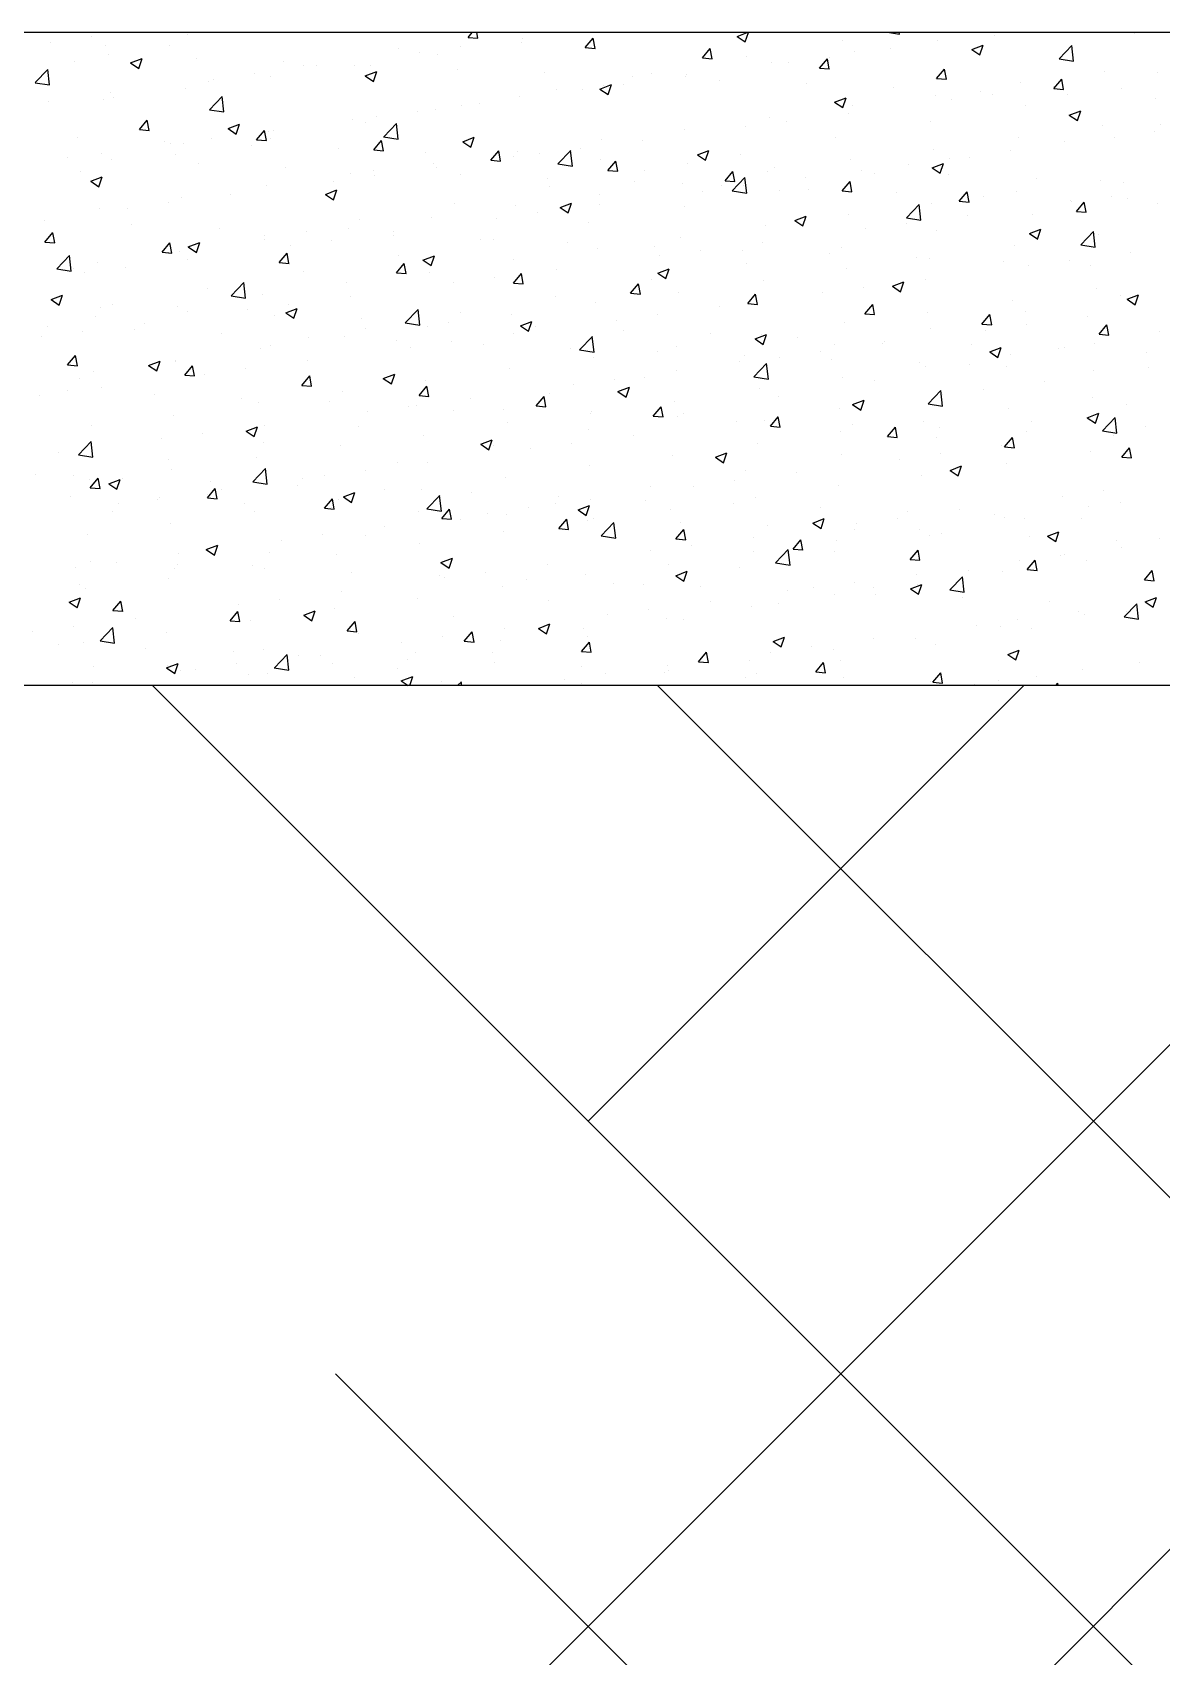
# Model space of a CAD drawing. Header units: millimetres. Extents: x 331487 to 517269, y 198509 to 399936.
# Drawn here: x 400171 to 400863, y 398942 to 399936 of the extents above; entities that cross this region are included whole.
import ezdxf

# ---------------------------------------------------------------- set-up
doc = ezdxf.new("R2010")
doc.units = ezdxf.units.MM
doc.header["$MEASUREMENT"] = 0
doc.linetypes.add('DASHED', pattern=[0.75, 0.5, -0.25])
doc.layers.add('9th_Sunk', color=251, linetype='DASHED', lineweight=5)
doc.layers.add('COLUMN', color=6, linetype='Continuous')

msp = doc.modelspace()

# ---------------------------------------------------------------- linework, layer by layer
at = {"layer": '9th_Sunk', "linetype": 'Continuous'}
for p, q in [((399583.33, 397722.87), (401396.94, 399536.48)), ((400047.37, 398496.27), (401087.58, 399536.48)), ((402367.57, 397413.51), (400244.6, 399536.48)), ((400511.41, 399269.66), (400778.22, 399536.48)), ((401903.53, 398186.91), (400553.96, 399536.48)), ((402831.61, 396640.11), (400356.73, 399114.98))]:
    msp.add_line(p, q, dxfattribs=at)
at = {"layer": 'COLUMN'}
for p, q in [((420345.71, 399936.48), (392220.13, 399936.48)), ((420350.13, 399536.48), (392620.13, 399536.48))]:
    msp.add_line(p, q, dxfattribs=at)
at = {"layer": 'COLUMN', "color": 2, "linetype": 'Continuous'}
for p, q in [((400182.32, 399930.6), (400182.32, 399930.6)), ((400207.36, 399933.9), (400207.36, 399933.9)), ((400215.79, 399928.79), (400215.79, 399928.79)), ((400254.9, 399928.45), (400254.9, 399928.45)), ((400266.3, 399935.19), (400266.3, 399935.19)), ((400433.18, 399927.65), (400433.18, 399927.65)), ((400437.94, 399933.46), (400440.47, 399936.48)), ((400437.94, 399933.46), (400443.92, 399932.94)), ((400443.92, 399932.93), (400443.26, 399936.48)), ((400470.82, 399930.34), (400470.82, 399930.34)), ((400471.05, 399932.64), (400471.05, 399932.64)), ((400509.67, 399927.18), (400514.49, 399932.93)), ((400515.64, 399926.65), (400514.49, 399932.92)), ((400602.65, 399934.1), (400608.84, 399936.48)), ((400602.65, 399934.1), (400607.63, 399930.74)), ((400607.62, 399930.74), (400609.55, 399936.48)), ((400666.96, 399931.56), (400666.96, 399931.56)), ((400695.89, 399936.48), (400701.98, 399935.53)), ((400701.98, 399935.53), (400701.87, 399936.48)), ((400725.25, 399931.44), (400725.25, 399931.44)), ((400746.36, 399926.09), (400753.37, 399928.78)), ((400751.33, 399922.73), (400753.36, 399928.78)), ((400760.02, 399934.7), (400760.02, 399934.7)), ((400799.84, 399920.39), (400807.63, 399928.51)), ((400808.71, 399918.98), (400807.6, 399928.48)), ((400846.17, 399935.64), (400846.17, 399935.64)), ((400196.58, 399918.44), (400196.58, 399918.44)), ((400217.99, 399923.05), (400217.99, 399923.05)), ((400231.2, 399917.86), (400238.2, 399920.55)), ((400231.2, 399917.86), (400236.18, 399914.51)), ((400236.17, 399914.51), (400238.2, 399920.55)), ((400271.37, 399920.8), (400271.37, 399920.8)), ((400324.75, 399918.54), (400324.75, 399918.54)), ((400395.5, 399926.52), (400395.5, 399926.52)), ((400408.14, 399924.35), (400408.14, 399924.35)), ((400418.88, 399922.84), (400418.88, 399922.84)), ((400509.67, 399927.18), (400515.64, 399926.66)), ((400581.39, 399920.91), (400586.21, 399926.65)), ((400581.39, 399920.91), (400587.37, 399920.38)), ((400587.37, 399920.38), (400586.21, 399926.65)), ((400608.64, 399921.55), (400608.64, 399921.55)), ((400623.39, 399917.99), (400623.39, 399917.99)), ((400633.96, 399918.11), (400633.96, 399918.11)), ((400653.12, 399914.63), (400657.94, 399920.38)), ((400659.09, 399914.1), (400657.94, 399920.37)), ((400658.99, 399921.4), (400658.99, 399921.4)), ((400674.74, 399925.03), (400674.74, 399925.03)), ((400696.87, 399926.39), (400696.87, 399926.39)), ((400746.36, 399926.09), (400751.34, 399922.73)), ((400799.81, 399920.36), (400808.71, 399918.98)), ((400172.76, 399905.74), (400180.55, 399913.86)), ((400181.62, 399904.33), (400180.51, 399913.83)), ((400282.08, 399907.76), (400282.08, 399907.76)), ((400307.11, 399911.05), (400307.11, 399911.05)), ((400317.02, 399909.4), (400317.02, 399909.4)), ((400337.18, 399916.51), (400337.18, 399916.51)), ((400344.99, 399916.04), (400344.99, 399916.04)), ((400368.37, 399916.44), (400368.37, 399916.44)), ((400374.92, 399909.85), (400381.92, 399912.54)), ((400374.92, 399909.85), (400379.89, 399906.5)), ((400378.13, 399916.29), (400378.13, 399916.29)), ((400379.89, 399906.5), (400381.91, 399912.54)), ((400431.52, 399914.03), (400431.52, 399914.03)), ((400484.9, 399911.78), (400484.9, 399911.78)), ((400538.28, 399909.52), (400538.28, 399909.52)), ((400550.33, 399911.54), (400550.33, 399911.54)), ((400570.8, 399909.79), (400570.8, 399909.79)), ((400571.46, 399910.5), (400571.46, 399910.5)), ((400653.12, 399914.63), (400659.1, 399914.11)), ((400724.84, 399908.36), (400729.67, 399914.1)), ((400724.84, 399908.36), (400730.82, 399907.83)), ((400730.82, 399907.83), (400729.66, 399914.1)), ((400796.57, 399902.08), (400801.39, 399907.83)), ((400802.55, 399901.55), (400801.39, 399907.82)), ((400827.32, 399912.69), (400827.32, 399912.69)), ((400859.78, 399911.86), (400859.78, 399911.86)), ((400172.73, 399905.71), (400181.62, 399904.33)), ((400218.92, 399899.44), (400218.92, 399899.44)), ((400265.09, 399901.9), (400265.09, 399901.9)), ((400278.86, 399906.49), (400278.86, 399906.49)), ((400492.01, 399901.53), (400492.01, 399901.53)), ((400507.9, 399901.51), (400507.9, 399901.51)), ((400518.63, 399901.85), (400525.63, 399904.53)), ((400518.63, 399901.85), (400523.6, 399898.49)), ((400520.95, 399904.09), (400520.95, 399904.09)), ((400523.6, 399898.49), (400525.63, 399904.53)), ((400532.93, 399904.81), (400532.93, 399904.81)), ((400591.66, 399907.27), (400591.66, 399907.27)), ((400645.04, 399905.01), (400645.04, 399905.01)), ((400698.43, 399902.76), (400698.43, 399902.76)), ((400724.03, 399898.15), (400724.03, 399898.15)), ((400751.81, 399900.5), (400751.81, 399900.5)), ((400758.75, 399898.56), (400758.75, 399898.56)), ((400775.97, 399905.64), (400775.97, 399905.64)), ((400796.57, 399902.08), (400802.55, 399901.56)), ((400796.62, 399903.54), (400796.62, 399903.54)), ((400805.19, 399898.24), (400805.19, 399898.24)), ((400837.79, 399901.93), (400837.79, 399901.93)), ((400181.05, 399894.46), (400181.05, 399894.46)), ((400214.58, 399895.5), (400214.58, 399895.5)), ((400220.54, 399896.48), (400220.54, 399896.48)), ((400279.45, 399889.16), (400288.34, 399887.78)), ((400279.48, 399889.19), (400287.27, 399897.31)), ((400288.34, 399887.78), (400287.24, 399897.27)), ((400406.87, 399888.21), (400406.87, 399888.21)), ((400417.66, 399889.56), (400417.66, 399889.56)), ((400433.69, 399891.52), (400433.69, 399891.52)), ((400444.74, 399893.2), (400444.74, 399893.2)), ((400469.6, 399897.05), (400469.6, 399897.05)), ((400662.34, 399893.84), (400669.34, 399896.52)), ((400662.34, 399893.84), (400667.32, 399890.48)), ((400667.31, 399890.48), (400669.34, 399896.52)), ((400673.52, 399891.75), (400673.52, 399891.75)), ((400733.71, 399895.26), (400733.71, 399895.26)), ((400779.47, 399891.92), (400779.47, 399891.92)), ((400806.05, 399885.83), (400813.06, 399888.52)), ((400811.03, 399882.47), (400813.05, 399888.51)), ((400858.57, 399895.99), (400858.57, 399895.99)), ((400236.64, 399877.06), (400241.46, 399882.81)), ((400242.61, 399876.54), (400241.46, 399882.8)), ((400290.89, 399877.6), (400297.9, 399880.29)), ((400290.89, 399877.6), (400295.87, 399874.25)), ((400295.86, 399874.24), (400297.89, 399880.29)), ((400367.15, 399883.15), (400367.15, 399883.15)), ((400375.37, 399881.51), (400375.37, 399881.51)), ((400381.83, 399884.91), (400381.83, 399884.91)), ((400386.21, 399872.64), (400393.99, 399880.75)), ((400395.07, 399871.22), (400393.96, 399880.72)), ((400607.65, 399878.67), (400607.65, 399878.67)), ((400622.18, 399884.7), (400622.18, 399884.7)), ((400632.69, 399881.96), (400632.69, 399881.96)), ((400670.56, 399886.95), (400670.56, 399886.95)), ((400721.15, 399881.91), (400721.15, 399881.91)), ((400806.05, 399885.83), (400811.03, 399882.47)), ((400826.1, 399879.4), (400826.1, 399879.4)), ((400861.75, 399879.97), (400861.75, 399879.97)), ((400198.51, 399871.95), (400198.51, 399871.95)), ((400236.64, 399877.06), (400242.62, 399876.54)), ((400251.9, 399869.7), (400251.9, 399869.7)), ((400255.77, 399868.32), (400255.77, 399868.32)), ((400263.87, 399868.61), (400263.87, 399868.61)), ((400280.81, 399871.61), (400280.81, 399871.61)), ((400308.36, 399870.79), (400313.18, 399876.53)), ((400308.36, 399870.79), (400314.34, 399870.27)), ((400314.34, 399870.26), (400313.18, 399876.53)), ((400315.81, 399876.11), (400315.81, 399876.11)), ((400317.05, 399871.5), (400317.05, 399871.5)), ((400318.68, 399876.6), (400318.68, 399876.6)), ((400380.09, 399864.51), (400384.91, 399870.26)), ((400386.06, 399863.99), (400384.91, 399870.25)), ((400386.17, 399872.6), (400395.07, 399871.22)), ((400434.61, 399869.59), (400441.61, 399872.28)), ((400434.61, 399869.59), (400439.58, 399866.24)), ((400439.58, 399866.24), (400441.61, 399872.28)), ((400519.73, 399870.8), (400519.73, 399870.8)), ((400544.5, 399870.35), (400544.5, 399870.35)), ((400570.24, 399877.21), (400570.24, 399877.21)), ((400662.83, 399871.9), (400662.83, 399871.9)), ((400774.76, 399872.36), (400774.76, 399872.36)), ((400803.43, 399869.96), (400803.43, 399869.96)), ((400833.47, 399872.42), (400833.47, 399872.42)), ((400858.5, 399875.71), (400858.5, 399875.71)), ((400192.62, 399860), (400192.62, 399860)), ((400213.36, 399862.21), (400213.36, 399862.21)), ((400219.6, 399858.52), (400219.6, 399858.52)), ((400258.73, 399861.49), (400258.73, 399861.49)), ((400305.28, 399867.44), (400305.28, 399867.44)), ((400358.66, 399865.19), (400358.66, 399865.19)), ((400380.09, 399864.51), (400386.07, 399863.99)), ((400412.04, 399862.93), (400412.04, 399862.93)), ((400451.82, 399858.24), (400456.64, 399863.98)), ((400451.82, 399858.24), (400457.79, 399857.72)), ((400457.79, 399857.71), (400456.63, 399863.98)), ((400465.42, 399860.68), (400465.42, 399860.68)), ((400468.39, 399863.76), (400468.39, 399863.76)), ((400481.59, 399862.07), (400481.59, 399862.07)), ((400492.93, 399856.09), (400500.72, 399864.2)), ((400501.79, 399854.67), (400500.69, 399864.17)), ((400506.62, 399865.36), (400506.62, 399865.36)), ((400518.81, 399858.42), (400518.81, 399858.42)), ((400523.54, 399851.96), (400528.36, 399857.71)), ((400529.52, 399851.44), (400528.36, 399857.7)), ((400578.32, 399861.58), (400585.32, 399864.27)), ((400578.32, 399861.58), (400583.29, 399858.23)), ((400583.29, 399858.23), (400585.32, 399864.27)), ((400604.52, 399861.89), (400604.52, 399861.89)), ((400672.31, 399858.46), (400672.31, 399858.46)), ((400722.82, 399864.86), (400722.82, 399864.86)), ((400732.44, 399859.12), (400732.44, 399859.12)), ((400745.11, 399859.95), (400745.11, 399859.95)), ((400770.31, 399864.1), (400770.31, 399864.1)), ((400200.41, 399851.48), (400200.41, 399851.48)), ((400206.87, 399845.35), (400213.87, 399848.04)), ((400211.84, 399841.99), (400213.87, 399848.03)), ((400272.98, 399856.27), (400272.98, 399856.27)), ((400326.36, 399854.01), (400326.36, 399854.01)), ((400365.94, 399849.86), (400365.94, 399849.86)), ((400379.74, 399851.76), (400379.74, 399851.76)), ((400380.56, 399848.77), (400380.56, 399848.77)), ((400416.45, 399856.27), (400416.45, 399856.27)), ((400418.44, 399853.75), (400418.44, 399853.75)), ((400433.13, 399849.5), (400433.13, 399849.5)), ((400492.9, 399856.05), (400501.79, 399854.67)), ((400523.54, 399851.96), (400529.52, 399851.44)), ((400546.2, 399851.87), (400546.2, 399851.87)), ((400572.19, 399856.17), (400572.19, 399856.17)), ((400595.27, 399845.69), (400600.09, 399851.43)), ((400601.24, 399845.16), (400600.09, 399851.43)), ((400620.96, 399851.41), (400620.96, 399851.41)), ((400625.57, 399853.91), (400625.57, 399853.91)), ((400678.95, 399851.66), (400678.95, 399851.66)), ((400686.8, 399849.94), (400686.8, 399849.94)), ((400707.41, 399855.82), (400707.41, 399855.82)), ((400722.03, 399853.58), (400729.03, 399856.26)), ((400722.03, 399853.58), (400727.01, 399850.22)), ((400727, 399850.22), (400729.03, 399856.26)), ((400732.34, 399849.4), (400732.34, 399849.4)), ((400206.87, 399845.35), (400211.85, 399841.99)), ((400314.59, 399842.82), (400314.59, 399842.82)), ((400350.58, 399837.34), (400357.59, 399840.03)), ((400355.53, 399845.47), (400355.53, 399845.47)), ((400355.56, 399833.98), (400357.58, 399840.03)), ((400486.51, 399847.24), (400486.51, 399847.24)), ((400487.88, 399841.86), (400487.88, 399841.86)), ((400539.89, 399844.99), (400539.89, 399844.99)), ((400569.02, 399843.92), (400569.02, 399843.92)), ((400581.35, 399839.22), (400581.35, 399839.22)), ((400593.27, 399842.73), (400593.27, 399842.73)), ((400595.27, 399845.69), (400601.25, 399845.17)), ((400599.62, 399839.5), (400608.52, 399838.12)), ((400599.65, 399839.53), (400607.44, 399847.65)), ((400606.38, 399842.52), (400606.38, 399842.52)), ((400608.52, 399838.12), (400607.41, 399847.62)), ((400628.48, 399839.93), (400628.48, 399839.93)), ((400644.25, 399847.51), (400644.25, 399847.51)), ((400646.66, 399840.48), (400646.66, 399840.48)), ((400666.99, 399839.41), (400671.81, 399845.16)), ((400666.99, 399839.41), (400672.97, 399838.89)), ((400672.97, 399838.88), (400671.81, 399845.15)), ((400700.04, 399838.22), (400700.04, 399838.22)), ((400738.72, 399833.14), (400743.54, 399838.88)), ((400744.7, 399832.61), (400743.54, 399838.88)), ((400773.54, 399839.07), (400773.54, 399839.07)), ((400785.72, 399847.14), (400785.72, 399847.14)), ((400824.88, 399846.11), (400824.88, 399846.11)), ((400839.1, 399844.89), (400839.1, 399844.89)), ((400212.14, 399828.92), (400212.14, 399828.92)), ((400229.47, 399828.88), (400229.47, 399828.88)), ((400254.5, 399832.17), (400254.5, 399832.17)), ((400262.65, 399835.33), (400262.65, 399835.33)), ((400292.37, 399837.16), (400292.37, 399837.16)), ((400350.58, 399837.34), (400355.56, 399833.98)), ((400429.56, 399831.85), (400429.56, 399831.85)), ((400467.17, 399830.47), (400467.17, 399830.47)), ((400494.3, 399829.33), (400501.3, 399832.02)), ((400494.3, 399829.33), (400499.27, 399825.98)), ((400499.27, 399825.97), (400501.3, 399832.02)), ((400518.19, 399830.91), (400518.19, 399830.91)), ((400518.51, 399837.52), (400518.51, 399837.52)), ((400570.16, 399829.92), (400570.16, 399829.92)), ((400706.38, 399822.98), (400714.17, 399831.1)), ((400715.24, 399821.57), (400714.13, 399831.07)), ((400721.6, 399831.57), (400721.6, 399831.57)), ((400738.72, 399833.14), (400744.7, 399832.62)), ((400753.42, 399835.97), (400753.42, 399835.97)), ((400806.8, 399833.71), (400806.8, 399833.71)), ((400807.16, 399832.98), (400807.16, 399832.98)), ((400810.45, 399826.86), (400815.27, 399832.61)), ((400816.42, 399826.33), (400815.26, 399832.6)), ((400832.2, 399836.27), (400832.2, 399836.27)), ((400841.62, 399834.96), (400841.62, 399834.96)), ((400860.18, 399831.46), (400860.18, 399831.46)), ((400178.62, 399821.12), (400178.62, 399821.12)), ((400232, 399818.87), (400232, 399818.87)), ((400371.24, 399821.84), (400371.24, 399821.84)), ((400415.23, 399822.98), (400415.23, 399822.98)), ((400455.28, 399822.63), (400455.28, 399822.63)), ((400480.32, 399825.92), (400480.32, 399825.92)), ((400511.84, 399819.91), (400511.84, 399819.91)), ((400619.75, 399818.13), (400619.75, 399818.13)), ((400638.01, 399821.32), (400645.01, 399824.01)), ((400638.01, 399821.32), (400642.98, 399817.97)), ((400642.98, 399817.97), (400645.01, 399824.01)), ((400671.09, 399825.17), (400671.09, 399825.17)), ((400706.13, 399819.68), (400706.13, 399819.68)), ((400706.35, 399822.95), (400715.24, 399821.57)), ((400744.01, 399824.66), (400744.01, 399824.66)), ((400783.31, 399824.95), (400783.31, 399824.95)), ((400810.45, 399826.86), (400816.42, 399826.34)), ((400178.79, 399808.12), (400183.61, 399813.87)), ((400178.79, 399808.12), (400184.76, 399807.6)), ((400184.76, 399807.59), (400183.61, 399813.86)), ((400285.38, 399816.61), (400285.38, 399816.61)), ((400312.92, 399811.83), (400312.92, 399811.83)), ((400313.38, 399809.53), (400313.38, 399809.53)), ((400338.76, 399814.36), (400338.76, 399814.36)), ((400354.25, 399809.33), (400354.25, 399809.33)), ((400364.72, 399816.57), (400364.72, 399816.57)), ((400392.13, 399814.31), (400392.13, 399814.31)), ((400392.15, 399812.1), (400392.15, 399812.1)), ((400445.53, 399809.85), (400445.53, 399809.85)), ((400453.52, 399809.9), (400453.52, 399809.9)), ((400567.81, 399810.63), (400567.81, 399810.63)), ((400617.95, 399808.06), (400617.95, 399808.06)), ((400681.1, 399816.38), (400681.1, 399816.38)), ((400724.99, 399814.94), (400724.99, 399814.94)), ((400781.72, 399813.31), (400788.72, 399816)), ((400781.72, 399813.31), (400786.7, 399809.96)), ((400786.69, 399809.96), (400788.72, 399816)), ((400813.1, 399806.43), (400820.89, 399814.55)), ((400821.96, 399805.02), (400820.86, 399814.51)), ((400823.67, 399812.82), (400823.67, 399812.82)), ((400186.02, 399791.78), (400193.8, 399799.89)), ((400194.88, 399790.36), (400193.77, 399799.86)), ((400250.51, 399801.85), (400255.33, 399807.59)), ((400250.51, 399801.85), (400256.49, 399801.32)), ((400254.6, 399801.82), (400254.6, 399801.82)), ((400256.49, 399801.32), (400255.33, 399807.58)), ((400261.44, 399802.04), (400261.44, 399802.04)), ((400266.56, 399805.09), (400273.56, 399807.77)), ((400266.56, 399805.09), (400271.54, 399801.73)), ((400271.53, 399801.73), (400273.56, 399807.77)), ((400322.24, 399795.57), (400327.06, 399801.32)), ((400328.21, 399795.04), (400327.06, 399801.31)), ((400329.22, 399806.03), (400329.22, 399806.03)), ((400395.2, 399799.89), (400395.2, 399799.89)), ((400410.27, 399797.08), (400417.28, 399799.77)), ((400415.25, 399793.72), (400417.27, 399799.76)), ((400498.91, 399807.59), (400498.91, 399807.59)), ((400517.3, 399804.23), (400517.3, 399804.23)), ((400552.29, 399805.34), (400552.29, 399805.34)), ((400555.04, 399799.78), (400555.04, 399799.78)), ((400580.07, 399803.08), (400580.07, 399803.08)), ((400605.68, 399803.08), (400605.68, 399803.08)), ((400659.06, 399800.82), (400659.06, 399800.82)), ((400666.67, 399804.93), (400666.67, 399804.93)), ((400712.44, 399798.57), (400712.44, 399798.57)), ((400720.39, 399798.28), (400720.39, 399798.28)), ((400772.32, 399805.78), (400772.32, 399805.78)), ((400813.07, 399806.4), (400821.96, 399805.02)), ((400843.76, 399801.82), (400843.76, 399801.82)), ((400185.98, 399791.74), (400194.88, 399790.36)), ((400196.29, 399791.81), (400196.29, 399791.81)), ((400203.16, 399789.43), (400203.16, 399789.43)), ((400210.93, 399795.63), (400210.93, 399795.63)), ((400228.19, 399792.73), (400228.19, 399792.73)), ((400266.07, 399797.72), (400266.07, 399797.72)), ((400322.24, 399795.57), (400328.22, 399795.05)), ((400336.88, 399789.88), (400336.88, 399789.88)), ((400393.96, 399789.29), (400398.79, 399795.04)), ((400393.97, 399789.29), (400399.94, 399788.77)), ((400399.94, 399788.77), (400398.78, 399795.03)), ((400410.28, 399797.08), (400415.25, 399793.72)), ((400414.02, 399789.69), (400414.02, 399789.69)), ((400465.69, 399783.02), (400470.51, 399788.76)), ((400465.95, 399797.18), (400465.95, 399797.18)), ((400471.67, 399782.49), (400470.51, 399788.76)), ((400491.88, 399791.47), (400491.88, 399791.47)), ((400553.99, 399789.07), (400560.99, 399791.76)), ((400553.99, 399789.07), (400558.96, 399785.71)), ((400558.96, 399785.71), (400560.99, 399791.76)), ((400608.35, 399794.92), (400608.35, 399794.92)), ((400669.87, 399791.88), (400669.87, 399791.88)), ((400765.82, 399796.31), (400765.82, 399796.31)), ((400780.86, 399793.53), (400780.86, 399793.53)), ((400805.89, 399796.83), (400805.89, 399796.83)), ((400819.2, 399794.06), (400819.2, 399794.06)), ((400278.57, 399779.87), (400278.57, 399779.87)), ((400292.74, 399775.23), (400300.53, 399783.34)), ((400301.6, 399773.81), (400300.5, 399783.31)), ((400363.5, 399783.29), (400363.5, 399783.29)), ((400428.98, 399783.19), (400428.98, 399783.19)), ((400454.01, 399786.48), (400454.01, 399786.48)), ((400465.69, 399783.02), (400471.67, 399782.5)), ((400537.42, 399776.74), (400542.24, 399782.49)), ((400543.39, 399776.22), (400542.24, 399782.48)), ((400550.03, 399784.91), (400550.03, 399784.91)), ((400618.53, 399784.84), (400618.53, 399784.84)), ((400679.83, 399780.23), (400679.83, 399780.23)), ((400697.7, 399781.06), (400704.7, 399783.75)), ((400697.7, 399781.06), (400702.68, 399777.7)), ((400702.67, 399777.7), (400704.7, 399783.75)), ((400717.7, 399785.22), (400717.7, 399785.22)), ((400822.45, 399779.53), (400822.45, 399779.53)), ((400182.54, 399772.83), (400189.54, 399775.52)), ((400182.54, 399772.83), (400187.51, 399769.48)), ((400187.51, 399769.48), (400189.54, 399775.52)), ((400220.25, 399769.85), (400220.25, 399769.85)), ((400260.22, 399768.75), (400260.22, 399768.75)), ((400292.71, 399775.19), (400301.6, 399773.81)), ((400312.16, 399776.24), (400312.16, 399776.24)), ((400327.95, 399769.89), (400327.95, 399769.89)), ((400365.82, 399774.87), (400365.82, 399774.87)), ((400491.71, 399774.9), (400491.71, 399774.9)), ((400516.08, 399770.94), (400516.08, 399770.94)), ((400537.42, 399776.74), (400543.39, 399776.22)), ((400566.59, 399777.34), (400566.59, 399777.34)), ((400591.64, 399768.62), (400591.64, 399768.62)), ((400609.14, 399770.47), (400613.96, 399776.21)), ((400609.14, 399770.47), (400615.12, 399769.95)), ((400615.12, 399769.94), (400613.96, 399776.21)), ((400654.79, 399776.94), (400654.79, 399776.94)), ((400680.87, 399764.19), (400685.69, 399769.94)), ((400686.84, 399763.67), (400685.69, 399769.93)), ((400771.11, 399772.49), (400771.11, 399772.49)), ((400837.5, 399775.3), (400837.5, 399775.3)), ((400841.41, 399773.05), (400848.42, 399775.74)), ((400841.41, 399773.05), (400846.39, 399769.7)), ((400846.38, 399769.69), (400848.41, 399775.74)), ((400209.71, 399762.34), (400209.71, 399762.34)), ((400212.53, 399767.77), (400212.53, 399767.77)), ((400239.76, 399758.28), (400239.76, 399758.28)), ((400265.91, 399765.51), (400265.91, 399765.51)), ((400302.91, 399766.59), (400302.91, 399766.59)), ((400319.29, 399763.26), (400319.29, 399763.26)), ((400326.25, 399764.82), (400333.25, 399767.51)), ((400326.25, 399764.82), (400331.23, 399761.47)), ((400331.22, 399761.47), (400333.25, 399767.51)), ((400372.67, 399761), (400372.67, 399761)), ((400399.43, 399758.64), (400408.32, 399757.26)), ((400399.46, 399758.67), (400407.25, 399766.79)), ((400408.32, 399757.26), (400407.22, 399766.76)), ((400426.06, 399758.75), (400426.06, 399758.75)), ((400433.39, 399764.89), (400433.39, 399764.89)), ((400464.74, 399763.9), (400464.74, 399763.9)), ((400469.97, 399756.82), (400476.97, 399759.5)), ((400474.94, 399753.46), (400476.96, 399759.5)), ((400528.73, 399760.34), (400528.73, 399760.34)), ((400553.77, 399763.64), (400553.77, 399763.64)), ((400668.66, 399758.59), (400668.66, 399758.59)), ((400680.87, 399764.19), (400686.85, 399763.67)), ((400719.17, 399764.99), (400719.17, 399764.99)), ((400752.6, 399757.92), (400757.42, 399763.66)), ((400758.57, 399757.39), (400757.41, 399763.66)), ((400779.18, 399765.29), (400779.18, 399765.29)), ((400817.46, 399762.38), (400817.46, 399762.38)), ((400176.85, 399749.99), (400176.85, 399749.99)), ((400180.23, 399756.59), (400180.23, 399756.59)), ((400201.89, 399753.29), (400201.89, 399753.29)), ((400233.61, 399754.34), (400233.61, 399754.34)), ((400286.99, 399752.08), (400286.99, 399752.08)), ((400340.38, 399749.83), (400340.38, 399749.83)), ((400362.29, 399750), (400362.29, 399750)), ((400375.07, 399754.88), (400375.07, 399754.88)), ((400412.8, 399756.4), (400412.8, 399756.4)), ((400465.58, 399752.03), (400465.58, 399752.03)), ((400469.97, 399756.82), (400474.94, 399753.46)), ((400479.44, 399756.49), (400479.44, 399756.49)), ((400506.19, 399742.12), (400513.98, 399750.24)), ((400515.05, 399740.71), (400513.94, 399750.21)), ((400532.82, 399754.24), (400532.82, 399754.24)), ((400586.2, 399751.98), (400586.2, 399751.98)), ((400613.68, 399748.81), (400620.68, 399751.49)), ((400613.68, 399748.81), (400618.65, 399745.45)), ((400617.32, 399751.55), (400617.32, 399751.55)), ((400618.65, 399745.45), (400620.68, 399751.49)), ((400639.58, 399749.73), (400639.58, 399749.73)), ((400720.86, 399755.28), (400720.86, 399755.28)), ((400752.6, 399757.92), (400758.57, 399757.4)), ((400754.55, 399754.09), (400754.55, 399754.09)), ((400779.58, 399757.39), (400779.58, 399757.39)), ((400824.32, 399751.64), (400829.14, 399757.39)), ((400824.32, 399751.64), (400830.3, 399751.12)), ((400830.3, 399751.11), (400829.14, 399757.38)), ((400861.46, 399753.34), (400861.46, 399753.34)), ((400192.66, 399732.9), (400197.48, 399738.65)), ((400198.64, 399732.37), (400197.48, 399738.64)), ((400310.94, 399742.95), (400310.94, 399742.95)), ((400316.76, 399744.87), (400316.76, 399744.87)), ((400393.76, 399747.57), (400393.76, 399747.57)), ((400402.67, 399743.75), (400402.67, 399743.75)), ((400427.7, 399747.04), (400427.7, 399747.04)), ((400447.14, 399745.31), (400447.14, 399745.31)), ((400500.52, 399743.06), (400500.52, 399743.06)), ((400506.16, 399742.09), (400515.05, 399740.71)), ((400553.9, 399740.8), (400553.9, 399740.8)), ((400565.38, 399744.05), (400565.38, 399744.05)), ((400607.29, 399738.55), (400607.29, 399738.55)), ((400653.52, 399740.79), (400653.52, 399740.79)), ((400662.54, 399745.27), (400662.54, 399745.27)), ((400691.39, 399745.78), (400691.39, 399745.78)), ((400692.97, 399747.47), (400692.97, 399747.47)), ((400746.35, 399745.21), (400746.35, 399745.21)), ((400757.39, 399740.8), (400764.39, 399743.49)), ((400757.39, 399740.8), (400762.37, 399737.44)), ((400762.36, 399737.44), (400764.39, 399743.48)), ((400769.89, 399739.2), (400769.89, 399739.2)), ((400799.73, 399742.96), (400799.73, 399742.96)), ((400803.14, 399743.33), (400803.14, 399743.33)), ((400821.24, 399746.24), (400821.24, 399746.24)), ((400853.11, 399740.7), (400853.11, 399740.7)), ((400192.66, 399732.9), (400198.64, 399732.38)), ((400208.5, 399729.06), (400208.5, 399729.06)), ((400242.23, 399732.57), (400249.23, 399735.26)), ((400242.23, 399732.57), (400247.2, 399729.22)), ((400247.2, 399729.21), (400249.23, 399735.26)), ((400258.44, 399734.86), (400258.44, 399734.86)), ((400259.01, 399735.46), (400259.01, 399735.46)), ((400264.39, 399726.63), (400269.21, 399732.37)), ((400270.36, 399726.1), (400269.21, 399732.37)), ((400301.64, 399730.44), (400301.64, 399730.44)), ((400339.51, 399735.43), (400339.51, 399735.43)), ((400463.52, 399730.61), (400463.52, 399730.61)), ((400514.87, 399737.65), (400514.87, 399737.65)), ((400565.33, 399729.18), (400565.33, 399729.18)), ((400604.22, 399735.26), (400604.22, 399735.26)), ((400612.91, 399725.57), (400620.7, 399733.69)), ((400621.77, 399724.16), (400620.67, 399733.65)), ((400628.49, 399737.5), (400628.49, 399737.5)), ((400660.67, 399736.29), (400660.67, 399736.29)), ((400714.05, 399734.04), (400714.05, 399734.04)), ((400717.95, 399731.7), (400717.95, 399731.7)), ((400744.82, 399733.32), (400744.82, 399733.32)), ((400767.43, 399731.78), (400767.43, 399731.78)), ((400820.82, 399729.53), (400820.82, 399729.53)), ((400854.3, 399731.25), (400854.3, 399731.25)), ((400200.12, 399724.85), (400200.12, 399724.85)), ((400213.45, 399718.83), (400213.45, 399718.83)), ((400264.39, 399726.63), (400270.37, 399726.1)), ((400276.61, 399727.15), (400276.61, 399727.15)), ((400336.11, 399720.35), (400340.94, 399726.1)), ((400336.11, 399720.35), (400342.09, 399719.83)), ((400342.09, 399719.82), (400340.93, 399726.09)), ((400385.94, 399724.56), (400392.95, 399727.25)), ((400385.94, 399724.56), (400390.92, 399721.21)), ((400390.91, 399721.21), (400392.94, 399727.25)), ((400407.84, 399714.08), (400412.66, 399719.82)), ((400411.58, 399723.11), (400411.58, 399723.11)), ((400413.82, 399713.55), (400412.66, 399719.82)), ((400502.42, 399720.9), (400502.42, 399720.9)), ((400527.46, 399724.2), (400527.46, 399724.2)), ((400529.66, 399716.55), (400536.66, 399719.24)), ((400534.63, 399713.2), (400536.66, 399719.24)), ((400545.9, 399725.25), (400545.9, 399725.25)), ((400612.88, 399725.54), (400621.77, 399724.16)), ((400667.44, 399725.3), (400667.44, 399725.3)), ((400686.5, 399723.31), (400686.5, 399723.31)), ((400791.15, 399722.93), (400791.15, 399722.93)), ((400175.58, 399713.85), (400175.58, 399713.85)), ((400192.63, 399716.94), (400192.63, 399716.94)), ((400246.01, 399714.68), (400246.01, 399714.68)), ((400299.4, 399712.43), (400299.4, 399712.43)), ((400309.73, 399709.67), (400309.73, 399709.67)), ((400352.78, 399710.17), (400352.78, 399710.17)), ((400361.07, 399716.71), (400361.07, 399716.71)), ((400407.84, 399714.08), (400413.82, 399713.55)), ((400439.27, 399712.59), (400439.27, 399712.59)), ((400479.57, 399707.8), (400484.39, 399713.55)), ((400485.54, 399707.27), (400484.38, 399713.54)), ((400487.58, 399715.23), (400487.58, 399715.23)), ((400529.66, 399716.55), (400534.63, 399713.2)), ((400564.16, 399710.76), (400564.16, 399710.76)), ((400616.1, 399718.26), (400616.1, 399718.26)), ((400628.18, 399713.3), (400628.18, 399713.3)), ((400673.37, 399708.55), (400680.37, 399711.23)), ((400673.37, 399708.55), (400678.34, 399705.19)), ((400678.34, 399705.19), (400680.37, 399711.23)), ((400719.6, 399708.98), (400728.5, 399707.6)), ((400719.64, 399709.02), (400727.42, 399717.14)), ((400728.5, 399707.6), (400727.39, 399717.1)), ((400728.24, 399714.65), (400728.24, 399714.65)), ((400753.28, 399717.95), (400753.28, 399717.95)), ((400820.02, 399712.95), (400820.02, 399712.95)), ((400257.79, 399702.17), (400257.79, 399702.17)), ((400376.36, 399704.3), (400376.36, 399704.3)), ((400401.4, 399707.6), (400401.4, 399707.6)), ((400406.16, 399707.92), (400406.16, 399707.92)), ((400429.26, 399705.22), (400429.26, 399705.22)), ((400459.54, 399705.66), (400459.54, 399705.66)), ((400479.57, 399707.8), (400485.54, 399707.28)), ((400512.92, 399703.41), (400512.92, 399703.41)), ((400513.65, 399704.36), (400513.65, 399704.36)), ((400551.29, 399701.53), (400556.11, 399707.27)), ((400551.29, 399701.53), (400557.27, 399701)), ((400557.27, 399701), (400556.11, 399707.26)), ((400566.31, 399701.15), (400566.31, 399701.15)), ((400569.86, 399703.29), (400569.86, 399703.29)), ((400619.69, 399698.89), (400619.69, 399698.89)), ((400623.02, 399695.25), (400627.84, 399701)), ((400627.21, 399701.35), (400627.21, 399701.35)), ((400628.99, 399694.72), (400627.84, 399700.99)), ((400665.09, 399706.34), (400665.09, 399706.34)), ((400768.68, 399705.91), (400768.68, 399705.91)), ((400817.08, 399700.54), (400824.08, 399703.22)), ((400817.08, 399700.54), (400822.06, 399697.18)), ((400822.05, 399697.18), (400824.08, 399703.22)), ((400826.36, 399692.47), (400834.15, 399700.58)), ((400835.22, 399691.05), (400834.12, 399700.55)), ((400841.33, 399708.34), (400841.33, 399708.34)), ((400207.28, 399695.77), (400207.28, 399695.77)), ((400275.33, 399691), (400275.33, 399691)), ((400301.92, 399692.31), (400308.92, 399695)), ((400301.92, 399692.31), (400306.9, 399688.95)), ((400306.89, 399688.95), (400308.92, 399695)), ((400313.21, 399695.99), (400313.21, 399695.99)), ((400370.95, 399695.21), (400370.95, 399695.21)), ((400410.37, 399689.82), (400410.37, 399689.82)), ((400462.31, 399697.32), (400462.31, 399697.32)), ((400511.54, 399693.28), (400511.54, 399693.28)), ((400539.02, 399689.74), (400539.02, 399689.74)), ((400602.18, 399698.06), (400602.18, 399698.06)), ((400623.02, 399695.25), (400629, 399694.73)), ((400666.23, 399692.01), (400666.23, 399692.01)), ((400673.07, 399696.64), (400673.07, 399696.64)), ((400694.74, 399688.97), (400699.57, 399694.72)), ((400694.74, 399688.97), (400700.72, 399688.45)), ((400700.72, 399688.45), (400699.56, 399694.71)), ((400716.74, 399698.41), (400716.74, 399698.41)), ((400726.45, 399694.38), (400726.45, 399694.38)), ((400779.84, 399692.13), (400779.84, 399692.13)), ((400783.01, 399698.32), (400783.01, 399698.32)), ((400826.33, 399692.43), (400835.22, 399691.05)), ((400828, 399691.81), (400828, 399691.81)), ((400833.22, 399689.87), (400833.22, 399689.87)), ((400853.03, 399695.1), (400853.03, 399695.1)), ((400187.15, 399679.39), (400187.15, 399679.39)), ((400199.27, 399677.81), (400207.06, 399685.93)), ((400208.13, 399676.4), (400207.03, 399685.9)), ((400250.3, 399687.71), (400250.3, 399687.71)), ((400312.63, 399685.2), (400312.63, 399685.2)), ((400359.86, 399683.42), (400359.86, 399683.42)), ((400445.63, 399684.3), (400452.64, 399686.99)), ((400445.63, 399684.3), (400450.61, 399680.95)), ((400450.61, 399680.94), (400452.63, 399686.99)), ((400453.23, 399683.27), (400453.23, 399683.27)), ((400476.12, 399681.46), (400476.12, 399681.46)), ((400501.15, 399684.76), (400501.15, 399684.76)), ((400589.35, 399676.29), (400596.35, 399678.98)), ((400594.32, 399672.94), (400596.35, 399678.98)), ((400614.88, 399684.97), (400614.88, 399684.97)), ((400724.69, 399688.31), (400724.69, 399688.31)), ((400764.84, 399683.49), (400764.84, 399683.49)), ((400766.47, 399682.7), (400771.29, 399688.44)), ((400766.47, 399682.7), (400772.45, 399682.18)), ((400772.45, 399682.17), (400771.29, 399688.44)), ((400818.8, 399679.66), (400818.8, 399679.66)), ((400838.2, 399676.42), (400843.02, 399682.17)), ((400844.17, 399675.9), (400843.02, 399682.16)), ((400199.24, 399677.78), (400208.13, 399676.4)), ((400254.31, 399675.19), (400254.31, 399675.19)), ((400256.57, 399668.88), (400256.57, 399668.88)), ((400306, 399661.26), (400313.79, 399669.38)), ((400308.51, 399676.38), (400308.51, 399676.38)), ((400314.86, 399659.85), (400313.75, 399669.35)), ((400394.91, 399673.26), (400394.91, 399673.26)), ((400412.96, 399673.14), (400412.96, 399673.14)), ((400512.43, 399671.07), (400512.43, 399671.07)), ((400562.94, 399677.47), (400562.94, 399677.47)), ((400589.35, 399676.29), (400594.32, 399672.94)), ((400666.37, 399678.3), (400666.37, 399678.3)), ((400701.94, 399675.21), (400701.94, 399675.21)), ((400726.97, 399678.51), (400726.97, 399678.51)), ((400733.06, 399668.28), (400740.06, 399670.97)), ((400738.03, 399664.93), (400740.06, 399670.97)), ((400767.46, 399672.62), (400767.46, 399672.62)), ((400838.2, 399676.42), (400844.17, 399675.9)), ((400173.16, 399665.84), (400173.16, 399665.84)), ((400195.99, 399665.18), (400195.99, 399665.18)), ((400206.06, 399662.48), (400206.06, 399662.48)), ((400206.54, 399657.68), (400211.36, 399663.43)), ((400212.51, 399657.15), (400211.36, 399663.42)), ((400217.9, 399660.06), (400224.9, 399662.74)), ((400217.9, 399660.06), (400222.87, 399656.7)), ((400222.87, 399656.7), (400224.9, 399662.74)), ((400226.54, 399663.58), (400226.54, 399663.58)), ((400279.92, 399661.33), (400279.92, 399661.33)), ((400305.97, 399661.23), (400314.86, 399659.85)), ((400333.3, 399659.07), (400333.3, 399659.07)), ((400336.59, 399663.25), (400336.59, 399663.25)), ((400350.06, 399664.86), (400350.06, 399664.86)), ((400375.09, 399668.16), (400375.09, 399668.16)), ((400461.09, 399664.03), (400461.09, 399664.03)), ((400600.91, 399661.91), (400600.91, 399661.91)), ((400608.05, 399668.29), (400608.05, 399668.29)), ((400638.78, 399666.9), (400638.78, 399666.9)), ((400665.01, 399658.72), (400665.01, 399658.72)), ((400715.52, 399665.12), (400715.52, 399665.12)), ((400733.06, 399668.28), (400738.03, 399664.93)), ((400194.24, 399652.41), (400194.24, 399652.41)), ((400206.54, 399657.68), (400212.51, 399657.16)), ((400247.62, 399650.15), (400247.62, 399650.15)), ((400249.03, 399651.56), (400249.03, 399651.56)), ((400278.26, 399651.41), (400283.08, 399657.15)), ((400278.26, 399651.41), (400284.24, 399650.88)), ((400278.27, 399653.24), (400278.27, 399653.24)), ((400284.24, 399650.88), (400283.08, 399657.15)), ((400286.9, 399656.55), (400286.9, 399656.55)), ((400349.99, 399645.13), (400354.81, 399650.88)), ((400355.96, 399644.6), (400354.81, 399650.87)), ((400358.64, 399650.13), (400358.64, 399650.13)), ((400361.61, 399652.05), (400368.61, 399654.74)), ((400361.61, 399652.05), (400366.59, 399648.69)), ((400366.58, 399648.69), (400368.61, 399654.73)), ((400386.69, 399656.82), (400386.69, 399656.82)), ((400409.15, 399656.53), (400409.15, 399656.53)), ((400412.72, 399644.71), (400420.51, 399652.83)), ((400421.58, 399643.3), (400420.48, 399652.79)), ((400440.07, 399654.56), (400440.07, 399654.56)), ((400493.45, 399652.31), (400493.45, 399652.31)), ((400512.72, 399650.3), (400512.72, 399650.3)), ((400546.83, 399650.05), (400546.83, 399650.05)), ((400549.74, 399658.28), (400549.74, 399658.28)), ((400575.87, 399658.61), (400575.87, 399658.61)), ((400613.67, 399651.68), (400613.67, 399651.68)), ((400801.69, 399652.37), (400801.69, 399652.37)), ((400826.72, 399655.66), (400826.72, 399655.66)), ((400219.95, 399643.23), (400219.95, 399643.23)), ((400223.99, 399648.27), (400223.99, 399648.27)), ((400301.01, 399647.9), (400301.01, 399647.9)), ((400307.3, 399643.09), (400307.3, 399643.09)), ((400349.99, 399645.13), (400355.97, 399644.61)), ((400354.39, 399645.64), (400354.39, 399645.64)), ((400407.77, 399643.38), (400407.77, 399643.38)), ((400412.69, 399644.68), (400421.58, 399643.3)), ((400421.72, 399638.86), (400426.54, 399644.6)), ((400421.72, 399638.86), (400427.69, 399638.33)), ((400427.69, 399638.33), (400426.53, 399644.6)), ((400449.81, 399642.02), (400449.81, 399642.02)), ((400461.15, 399641.13), (400461.15, 399641.13)), ((400474.84, 399645.31), (400474.84, 399645.31)), ((400491.42, 399648.27), (400491.42, 399648.27)), ((400505.32, 399644.04), (400512.33, 399646.73)), ((400505.33, 399644.04), (400510.3, 399640.68)), ((400510.3, 399640.68), (400512.32, 399646.73)), ((400514.54, 399638.87), (400514.54, 399638.87)), ((400561.73, 399644.18), (400561.73, 399644.18)), ((400600.22, 399647.79), (400600.22, 399647.79)), ((400653.6, 399645.54), (400653.6, 399645.54)), ((400700.66, 399639.07), (400700.66, 399639.07)), ((400706.98, 399643.28), (400706.98, 399643.28)), ((400738.54, 399644.05), (400738.54, 399644.05)), ((400760.36, 399641.03), (400760.36, 399641.03)), ((400766.24, 399639.33), (400766.24, 399639.33)), ((400817.59, 399646.37), (400817.59, 399646.37)), ((400837.2, 399648.67), (400837.2, 399648.67)), ((400204.85, 399629.19), (400204.85, 399629.19)), ((400255.36, 399635.59), (400255.36, 399635.59)), ((400386.66, 399633.7), (400386.66, 399633.7)), ((400433.1, 399638.26), (400433.1, 399638.26)), ((400459.87, 399630.74), (400459.87, 399630.74)), ((400493.44, 399632.58), (400498.26, 399638.33)), ((400493.44, 399632.58), (400499.42, 399632.06)), ((400499.42, 399632.05), (400498.26, 399638.32)), ((400511.22, 399637.78), (400511.22, 399637.78)), ((400519.45, 399628.16), (400527.23, 399636.28)), ((400528.31, 399626.74), (400527.2, 399636.24)), ((400565.17, 399626.31), (400569.99, 399632.05)), ((400567.92, 399636.62), (400567.92, 399636.62)), ((400571.14, 399625.78), (400569.99, 399632.05)), ((400621.3, 399634.36), (400621.3, 399634.36)), ((400649.04, 399636.03), (400656.04, 399638.72)), ((400649.04, 399636.03), (400654.01, 399632.67)), ((400654.01, 399632.67), (400656.04, 399638.72)), ((400674.68, 399632.11), (400674.68, 399632.11)), ((400675.63, 399635.77), (400675.63, 399635.77)), ((400714.31, 399631.83), (400714.31, 399631.83)), ((400728.07, 399629.85), (400728.07, 399629.85)), ((400778.88, 399638.66), (400778.88, 399638.66)), ((400792.75, 399628.02), (400799.75, 399630.71)), ((400797.72, 399624.66), (400799.75, 399630.71)), ((400813.74, 399638.77), (400813.74, 399638.77)), ((400277.59, 399619.79), (400284.59, 399622.48)), ((400277.59, 399619.79), (400282.56, 399616.44)), ((400282.56, 399616.44), (400284.59, 399622.48)), ((400323.75, 399625.42), (400323.75, 399625.42)), ((400348.78, 399628.72), (400348.78, 399628.72)), ((400374.78, 399628.25), (400374.78, 399628.25)), ((400407.94, 399623.24), (400407.94, 399623.24)), ((400519.41, 399628.12), (400528.31, 399626.74)), ((400549.57, 399619.17), (400549.57, 399619.17)), ((400565.17, 399626.31), (400571.14, 399625.78)), ((400574.6, 399622.47), (400574.6, 399622.47)), ((400612.47, 399627.46), (400612.47, 399627.46)), ((400626.17, 399611.61), (400633.96, 399619.72)), ((400635.03, 399610.19), (400633.93, 399619.69)), ((400636.89, 399620.03), (400641.71, 399625.78)), ((400636.89, 399620.03), (400642.87, 399619.51)), ((400642.87, 399619.5), (400641.71, 399625.77)), ((400663.79, 399625.43), (400663.79, 399625.43)), ((400708.62, 399613.76), (400713.44, 399619.5)), ((400714.59, 399613.23), (400713.44, 399619.5)), ((400720.56, 399628.65), (400720.56, 399628.65)), ((400781.45, 399627.6), (400781.45, 399627.6)), ((400792.75, 399628.02), (400797.73, 399624.67)), ((400834.83, 399625.34), (400834.83, 399625.34)), ((400838.29, 399621.21), (400838.29, 399621.21)), ((400861.16, 399626.71), (400861.16, 399626.71)), ((400206.64, 399612.75), (400206.64, 399612.75)), ((400222.72, 399612.12), (400222.72, 399612.12)), ((400260.03, 399610.5), (400260.03, 399610.5)), ((400260.59, 399617.11), (400260.59, 399617.11)), ((400306.08, 399609.8), (400306.08, 399609.8)), ((400316.46, 399618.24), (400316.46, 399618.24)), ((400357.42, 399616.84), (400357.42, 399616.84)), ((400421.3, 399611.79), (400428.3, 399614.47)), ((400421.3, 399611.79), (400426.28, 399608.43)), ((400426.27, 399608.43), (400428.3, 399614.47)), ((400486.41, 399610.86), (400486.41, 399610.86)), ((400560.51, 399610.89), (400560.51, 399610.89)), ((400612.45, 399618.39), (400612.45, 399618.39)), ((400626.14, 399611.57), (400635.03, 399610.19)), ((400662.24, 399618.64), (400662.24, 399618.64)), ((400708.62, 399613.76), (400714.6, 399613.23)), ((400775.38, 399612.93), (400775.38, 399612.93)), ((400780.35, 399607.48), (400785.17, 399613.23)), ((400786.32, 399606.95), (400785.16, 399613.22)), ((400800.42, 399616.22), (400800.42, 399616.22)), ((400802.84, 399616.7), (400802.84, 399616.7)), ((400816.37, 399613.08), (400816.37, 399613.08)), ((400197.69, 399608.83), (400197.69, 399608.83)), ((400254.14, 399602.3), (400254.14, 399602.3)), ((400258.14, 399608.23), (400258.14, 399608.23)), ((400313.41, 399608.24), (400313.41, 399608.24)), ((400366.79, 399605.99), (400366.79, 399605.99)), ((400420.17, 399603.73), (400420.17, 399603.73)), ((400423.5, 399602.58), (400423.5, 399602.58)), ((400448.54, 399605.87), (400448.54, 399605.87)), ((400473.56, 399601.47), (400473.56, 399601.47)), ((400510, 399604.49), (400510, 399604.49)), ((400526.94, 399599.22), (400526.94, 399599.22)), ((400565.02, 399603.78), (400572.02, 399606.46)), ((400565.02, 399603.78), (400569.99, 399600.42)), ((400569.99, 399600.42), (400572.01, 399606.46)), ((400603.93, 399608.63), (400603.93, 399608.63)), ((400674.36, 399599.62), (400674.36, 399599.62)), ((400712.23, 399604.61), (400712.23, 399604.61)), ((400732.89, 399595.05), (400740.68, 399603.17)), ((400741.75, 399593.64), (400740.65, 399603.14)), ((400744.52, 399606.69), (400744.52, 399606.69)), ((400765.03, 399606.04), (400765.03, 399606.04)), ((400780.35, 399607.48), (400786.32, 399606.96)), ((400852.07, 399601.21), (400856.89, 399606.95)), ((400852.07, 399601.21), (400858.05, 399600.68)), ((400858.05, 399600.68), (400856.89, 399606.94)), ((400193.57, 399587.54), (400200.57, 399590.23)), ((400198.54, 399584.18), (400200.57, 399590.23)), ((400199.82, 399598.22), (400199.82, 399598.22)), ((400203.63, 399595.9), (400203.63, 399595.9)), ((400322.48, 399589.28), (400322.48, 399589.28)), ((400360.35, 399594.26), (400360.35, 399594.26)), ((400406.72, 399589.95), (400406.72, 399589.95)), ((400458.66, 399597.45), (400458.66, 399597.45)), ((400545.61, 399598.62), (400545.61, 399598.62)), ((400580.32, 399596.96), (400580.32, 399596.96)), ((400633.7, 399594.71), (400633.7, 399594.71)), ((400649.32, 399596.33), (400649.32, 399596.33)), ((400662.58, 399592.14), (400662.58, 399592.14)), ((400686.21, 399596.68), (400686.21, 399596.68)), ((400687.09, 399592.45), (400687.09, 399592.45)), ((400708.73, 399595.77), (400715.73, 399598.46)), ((400708.73, 399595.77), (400713.7, 399592.41)), ((400713.09, 399598.54), (400713.09, 399598.54)), ((400713.7, 399592.41), (400715.73, 399598.45)), ((400732.86, 399595.02), (400741.76, 399593.64)), ((400740.47, 399590.2), (400740.47, 399590.2)), ((400852.44, 399587.76), (400859.44, 399590.45)), ((400857.41, 399584.4), (400859.44, 399590.45)), ((400193.57, 399587.54), (400198.54, 399584.19)), ((400220.41, 399582.46), (400225.23, 399588.21)), ((400220.41, 399582.46), (400226.39, 399581.94)), ((400226.39, 399581.93), (400225.23, 399588.2)), ((400292.14, 399576.19), (400296.96, 399581.93)), ((400298.11, 399575.66), (400296.96, 399581.93)), ((400297.44, 399585.98), (400297.44, 399585.98)), ((400337.28, 399579.53), (400344.28, 399582.22)), ((400337.28, 399579.53), (400342.25, 399576.18)), ((400342.25, 399576.18), (400344.28, 399582.22)), ((400356.21, 399583.55), (400356.21, 399583.55)), ((400487.29, 399588.61), (400487.29, 399588.61)), ((400523.26, 399579.73), (400523.26, 399579.73)), ((400548.29, 399583.03), (400548.29, 399583.03)), ((400586.17, 399588.01), (400586.17, 399588.01)), ((400611.24, 399585.1), (400611.24, 399585.1)), ((400627.89, 399586.67), (400627.89, 399586.67)), ((400793.85, 399587.94), (400793.85, 399587.94)), ((400811.98, 399581.77), (400811.98, 399581.77)), ((400815.16, 399579.79), (400815.16, 399579.79)), ((400839.62, 399578.5), (400847.41, 399586.62)), ((400841.03, 399581.71), (400841.03, 399581.71)), ((400847.23, 399585.69), (400847.23, 399585.69)), ((400848.48, 399577.09), (400847.37, 399586.59)), ((400852.44, 399587.76), (400857.42, 399584.4)), ((400171.38, 399569.38), (400171.38, 399569.38)), ((400196.41, 399572.68), (400196.41, 399572.68)), ((400212.53, 399563.85), (400220.32, 399571.97)), ((400221.39, 399562.44), (400220.29, 399571.93)), ((400234.29, 399577.67), (400234.29, 399577.67)), ((400292.14, 399576.19), (400298.12, 399575.66)), ((400304.87, 399576.51), (400304.87, 399576.51)), ((400363.86, 399569.91), (400368.69, 399575.66)), ((400363.86, 399569.91), (400369.84, 399569.39)), ((400369.84, 399569.38), (400368.68, 399575.65)), ((400428.97, 399578.6), (400428.97, 399578.6)), ((400435.59, 399563.64), (400440.41, 399569.38)), ((400441.57, 399563.11), (400440.41, 399569.38)), ((400460.1, 399571.42), (400460.1, 399571.42)), ((400480.99, 399571.52), (400488, 399574.21)), ((400480.99, 399571.52), (400485.97, 399568.17)), ((400485.96, 399568.17), (400487.99, 399574.21)), ((400508.79, 399571.2), (400508.79, 399571.2)), ((400559.3, 399577.6), (400559.3, 399577.6)), ((400569.57, 399576.66), (400569.57, 399576.66)), ((400749.08, 399573.48), (400749.08, 399573.48)), ((400763.81, 399572.75), (400763.81, 399572.75)), ((400774.11, 399576.78), (400774.11, 399576.78)), ((400782.72, 399571.7), (400782.72, 399571.7)), ((400839.59, 399578.47), (400848.48, 399577.09)), ((400187.17, 399561.65), (400187.17, 399561.65)), ((400202.42, 399562.61), (400202.42, 399562.61)), ((400212.5, 399563.82), (400221.39, 399562.44)), ((400240.55, 399559.4), (400240.55, 399559.4)), ((400252.93, 399569.01), (400252.93, 399569.01)), ((400370.65, 399568.58), (400370.65, 399568.58)), ((400397.2, 399563.14), (400397.2, 399563.14)), ((400422.23, 399566.43), (400422.23, 399566.43)), ((400435.59, 399563.64), (400441.57, 399563.11)), ((400457.44, 399564.16), (400457.44, 399564.16)), ((400507.32, 399557.36), (400512.14, 399563.11)), ((400511.25, 399566.65), (400511.25, 399566.65)), ((400513.29, 399556.83), (400512.14, 399563.1)), ((400624.71, 399563.51), (400631.71, 399566.2)), ((400624.71, 399563.51), (400629.68, 399560.16)), ((400629.68, 399560.16), (400631.7, 399566.2)), ((400648.05, 399560.18), (400648.05, 399560.18)), ((400685.92, 399565.17), (400685.92, 399565.17)), ((400711.87, 399565.25), (400711.87, 399565.25)), ((400724.4, 399561.69), (400724.4, 399561.69)), ((400253.26, 399547.28), (400260.26, 399549.97)), ((400258.23, 399543.92), (400260.26, 399549.97)), ((400293.94, 399557.14), (400293.94, 399557.14)), ((400296.17, 399549.84), (400296.17, 399549.84)), ((400312.33, 399558.57), (400312.33, 399558.57)), ((400319.26, 399547.3), (400327.04, 399555.42)), ((400328.12, 399545.89), (400327.01, 399555.38)), ((400334.04, 399554.82), (400334.04, 399554.82)), ((400347.32, 399554.89), (400347.32, 399554.89)), ((400354.99, 399550.26), (400354.99, 399550.26)), ((400400.7, 399552.63), (400400.7, 399552.63)), ((400405.5, 399556.66), (400405.5, 399556.66)), ((400452.93, 399556.64), (400452.93, 399556.64)), ((400454.08, 399550.38), (400454.08, 399550.38)), ((400507.32, 399557.36), (400513.29, 399556.84)), ((400579.04, 399551.09), (400583.86, 399556.83)), ((400579.04, 399551.09), (400585.02, 399550.56)), ((400585.02, 399550.56), (400583.86, 399556.83)), ((400610.02, 399551.81), (400610.02, 399551.81)), ((400623.01, 399556.89), (400623.01, 399556.89)), ((400650.77, 399544.81), (400655.59, 399550.56)), ((400656.74, 399544.28), (400655.59, 399550.55)), ((400661.36, 399558.85), (400661.36, 399558.85)), ((400666.08, 399551.67), (400666.08, 399551.67)), ((400768.42, 399555.51), (400775.42, 399558.19)), ((400768.42, 399555.51), (400773.39, 399552.15)), ((400773.39, 399552.15), (400775.42, 399558.19)), ((400848.83, 399550.64), (400848.83, 399550.64)), ((400208.26, 399548.22), (400208.26, 399548.22)), ((400253.26, 399547.28), (400258.23, 399543.92)), ((400254.01, 399548.56), (400254.01, 399548.56)), ((400261.64, 399545.96), (400261.64, 399545.96)), ((400271.13, 399546.54), (400271.13, 399546.54)), ((400303.65, 399543.22), (400303.65, 399543.22)), ((400315.02, 399543.71), (400315.02, 399543.71)), ((400319.22, 399547.26), (400328.12, 399545.88)), ((400368.4, 399541.45), (400368.4, 399541.45)), ((400394.61, 399546.63), (400394.61, 399546.63)), ((400396.97, 399539.27), (400403.97, 399541.96)), ((400402.13, 399536.48), (400403.97, 399541.96)), ((400496.95, 399540.29), (400496.95, 399540.29)), ((400507.46, 399548.12), (400507.46, 399548.12)), ((400521.99, 399543.59), (400521.99, 399543.59)), ((400558.08, 399544.31), (400558.08, 399544.31)), ((400559.86, 399548.57), (400559.86, 399548.57)), ((400560.85, 399545.86), (400560.85, 399545.86)), ((400607.76, 399541.66), (400607.76, 399541.66)), ((400614.23, 399543.61), (400614.23, 399543.61)), ((400650.77, 399544.81), (400656.75, 399544.29)), ((400667.61, 399541.35), (400667.61, 399541.35)), ((400722.49, 399538.54), (400727.32, 399544.28)), ((400728.47, 399538.01), (400727.31, 399544.28)), ((400762.6, 399539.46), (400762.6, 399539.46)), ((400785.68, 399542.32), (400785.68, 399542.32)), ((400813.94, 399546.5), (400813.94, 399546.5)), ((400195.7, 399538.55), (400195.7, 399538.55)), ((400207.98, 399538.23), (400207.98, 399538.23)), ((400336.29, 399536.62), (400336.29, 399536.62)), ((400396.97, 399539.27), (400401.11, 399536.48)), ((400421.79, 399539.2), (400421.79, 399539.2)), ((400431.48, 399536.48), (400433.77, 399538.86)), ((400434.01, 399536.48), (400433.74, 399538.83)), ((400475.17, 399536.94), (400475.17, 399536.94)), ((400507.57, 399537.91), (400507.57, 399537.91)), ((400720.99, 399539.1), (400720.99, 399539.1)), ((400722.49, 399538.54), (400728.47, 399538.01)), ((400747.8, 399537.34), (400747.8, 399537.34)), ((400774.38, 399536.84), (400774.38, 399536.84)), ((400797.76, 399536.48), (400799.04, 399538.01)), ((400799.32, 399536.48), (400799.04, 399538))]:
    msp.add_line(p, q, dxfattribs=at)

doc.saveas('drawing.dxf')
